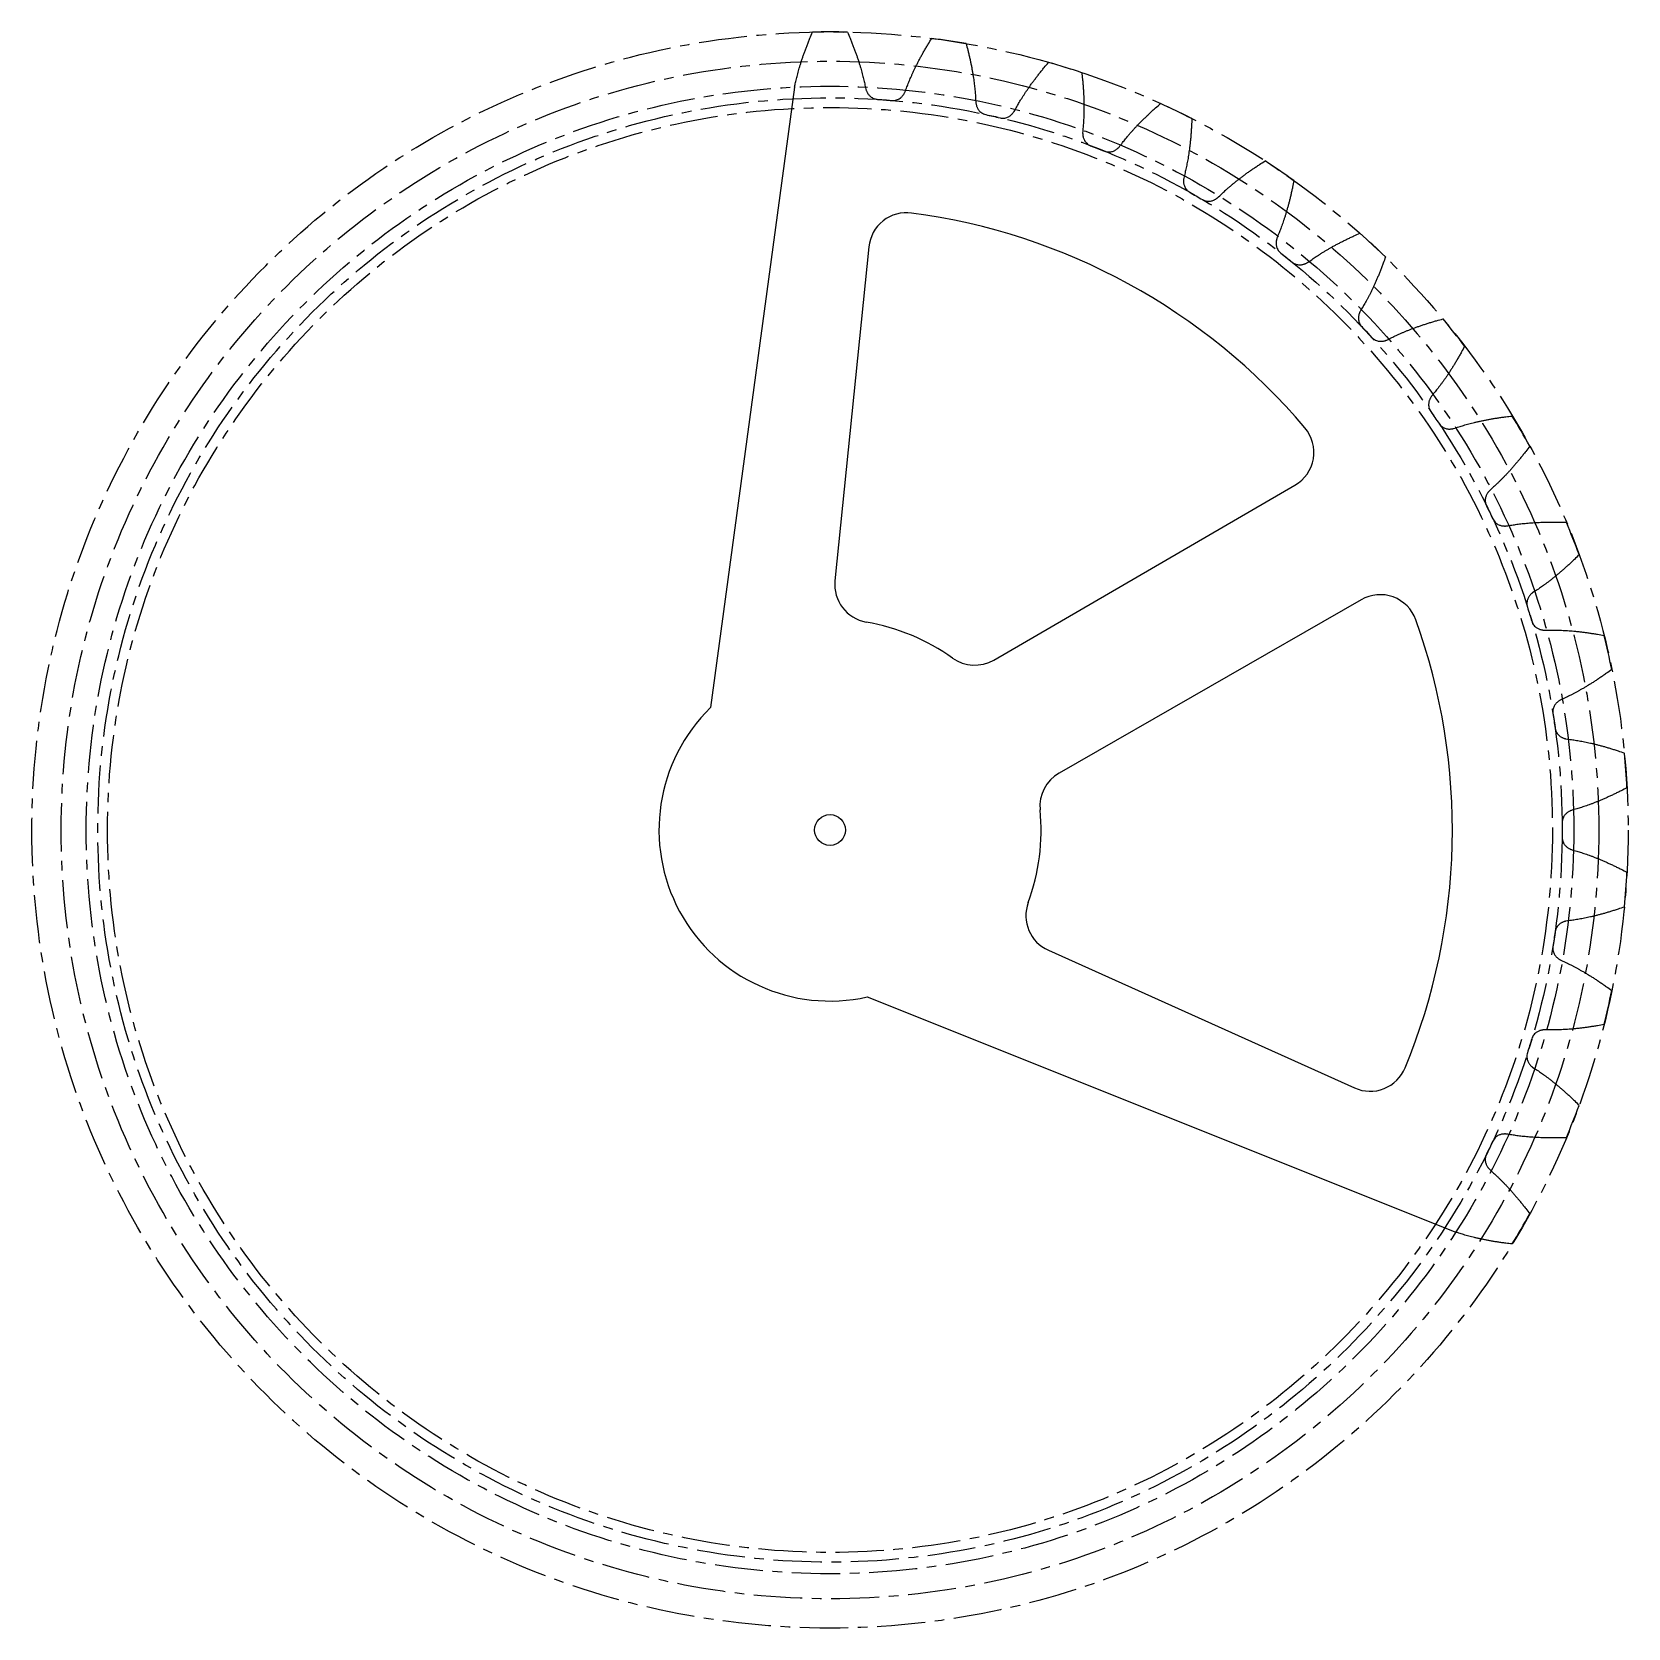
# Model space of a CAD drawing. Header units: millimetres. Extents: x -210 to 210, y -210 to 210.
import ezdxf

# ---------------------------------------------------------------- set-up
doc = ezdxf.new("R2010")
doc.units = ezdxf.units.MM
doc.linetypes.add('CENTERX2', pattern=[20.32, 12.7, -2.54, 2.54, -2.54])

msp = doc.modelspace()

# ---------------------------------------------------------------- linework, layer by layer
at = {"color": 7, "linetype": 'Continuous', "lineweight": 25}
for p, q in [((-9.3, 195.48), (-31.43, 32.2)), ((10.22, 153.43), (1.31, 65.58)), ((43.07, 44.72), (122.34, 90.72)), ((139.74, 60.59), (60.26, 14.94)), ((57.45, -31.66), (137.98, -67.86)), ((9.77, -43.93), (164.64, -105.8))]:
    msp.add_line(p, q, dxfattribs=at)
at = {"color": 7, "linetype": 'CENTERX2'}
for radius in [209.98, 202.27, 195.7, 192.64, 190.08]:
    msp.add_circle((0, 0), radius, dxfattribs=at)
at = {"color": 7, "linetype": 'Continuous', "lineweight": 25}
msp.add_circle((0, 0), 4.05, dxfattribs=at)
for centre, radius, start, end in [((0, 0), 209.98, 88.7532, 91.2468), ((0, 0), 209.98, 80.1818, 82.6754), ((0, 0), 209.98, 71.6103, 74.104), ((0, 0), 209.98, 63.0389, 65.5325), ((0, 0), 209.98, 54.4675, 56.9611), ((20.17, 152.42), 10, 82.4615, 174.2074), ((0, 0), 163.75, 40.2625, 82.4615), ((0, 0), 209.98, 45.896, 48.3897), ((0, 0), 209.98, 37.3246, 39.8182), ((117.32, 99.37), 10, 300.1239, 40.2625), ((0, 0), 209.98, 28.7532, 31.2468), ((0, 0), 209.98, 20.1818, 22.6754), ((11.26, 64.57), 10, 174.2074, 260.1091), ((144.72, 51.92), 10, 19.7375, 119.8761), ((0, 0), 55.54, 54.5124, 80.1091), ((0, 0), 163.75, 337.5385, 19.7375), ((0, 0), 209.98, 11.6103, 14.104), ((38.05, 53.37), 10, 234.5124, 300.1239), ((0, 0), 45, 134.3072, 282.5384), ((0, 0), 209.98, 3.0389, 5.5325), ((65.24, 6.27), 10, 119.8761, 185.4876), ((0, 0), 55.54, 339.8909, 5.4876), ((0, 0), 209.98, 354.4675, 356.9611), ((61.55, -22.53), 10, 159.8909, 245.7926), ((0, 0), 209.98, 345.896, 348.3897), ((142.09, -58.74), 10, 245.7926, 337.5385), ((0, 0), 209.98, 337.3246, 339.8182), ((0, 0), 209.98, 328.7532, 331.2468)]:
    msp.add_arc(centre, radius, start, end, dxfattribs=at)
for points, knots in [([(-9.3, 195.48), (-9.24, 195.77), (-9.15, 196.26), (-8.99, 196.97), (-8.84, 197.62), (-8.67, 198.3), (-8.49, 199), (-8.29, 199.72), (-8.08, 200.47), (-7.84, 201.25), (-7.59, 202.05), (-7.32, 202.88), (-7.03, 203.73), (-6.72, 204.6), (-6.39, 205.5), (-6.03, 206.42), (-5.66, 207.37), (-5.18, 208.54), (-4.81, 209.4), (-4.57, 209.93)], [0.6517535, 0.6517535, 0.6517535, 0.6517535, 0.6713489, 0.6854787, 0.7002589, 0.7156894, 0.7317702, 0.7485013, 0.7658828, 0.7839145, 0.8025966, 0.8219291, 0.8419118, 0.8625449, 0.8838282, 0.905762, 0.928346, 0.9515803, 0.9905284, 0.9905284, 0.9905284, 0.9905284]), ([(4.57, 209.93), (4.81, 209.4), (5.18, 208.54), (5.66, 207.37), (6.03, 206.42), (6.39, 205.5), (6.72, 204.6), (7.03, 203.73), (7.32, 202.88), (7.59, 202.05), (7.84, 201.25), (8.08, 200.47), (8.29, 199.72), (8.49, 199), (8.67, 198.3), (8.84, 197.62), (8.99, 196.97), (9.19, 196.07), (9.32, 195.29), (9.52, 194.67), (9.6, 194.44), (9.7, 194.21), (9.83, 193.96), (9.99, 193.7), (10.2, 193.41), (10.47, 193.11), (10.84, 192.81), (11.3, 192.53), (11.86, 192.32), (12.9, 192.17), (14.4, 192.14), (15.88, 191.95), (16.94, 191.94), (17.52, 192.07), (18.02, 192.27), (18.42, 192.52), (18.74, 192.77), (18.99, 193.02), (19.19, 193.26), (19.35, 193.49), (19.49, 193.7), (19.6, 193.91), (19.89, 194.5), (20.13, 195.25), (20.47, 196.11), (20.71, 196.73), (20.98, 197.37), (21.26, 198.04), (21.57, 198.73), (21.89, 199.44), (22.24, 200.17), (22.61, 200.93), (23, 201.7), (23.41, 202.5), (23.85, 203.32), (24.31, 204.16), (24.8, 205.02), (25.31, 205.89), (25.96, 206.98), (26.46, 207.77), (26.77, 208.27)], [0.0094716, 0.0094716, 0.0094716, 0.0094716, 0.0484197, 0.071654, 0.094238, 0.1161718, 0.1374551, 0.1580882, 0.1780709, 0.1974034, 0.2160855, 0.2341172, 0.2514987, 0.2682298, 0.2843106, 0.2997411, 0.3145213, 0.3286511, 0.3616959, 0.3667922, 0.3721063, 0.377751, 0.3838739, 0.3906671, 0.3983737, 0.4072804, 0.4176744, 0.4297327, 0.4433373, 0.4568917, 0.5, 0.5431083, 0.5566627, 0.5702673, 0.5823256, 0.5927196, 0.6016263, 0.6093329, 0.6161261, 0.622249, 0.6278937, 0.6332078, 0.6383041, 0.6713489, 0.6854787, 0.7002589, 0.7156894, 0.7317702, 0.7485013, 0.7658828, 0.7839145, 0.8025966, 0.8219291, 0.8419118, 0.8625449, 0.8838282, 0.905762, 0.928346, 0.9515803, 0.9905284, 0.9905284, 0.9905284, 0.9905284]), ([(35.81, 206.9), (35.96, 206.34), (36.2, 205.44), (36.5, 204.21), (36.73, 203.22), (36.94, 202.25), (37.14, 201.32), (37.32, 200.4), (37.48, 199.52), (37.62, 198.66), (37.75, 197.83), (37.87, 197.03), (37.97, 196.25), (38.05, 195.51), (38.13, 194.79), (38.19, 194.1), (38.25, 193.43), (38.31, 192.51), (38.32, 191.72), (38.43, 191.08), (38.48, 190.84), (38.54, 190.59), (38.63, 190.33), (38.75, 190.04), (38.91, 189.73), (39.14, 189.4), (39.45, 189.04), (39.87, 188.7), (40.39, 188.41), (41.4, 188.1), (42.87, 187.85), (44.31, 187.43), (45.36, 187.27), (45.95, 187.31), (46.48, 187.44), (46.91, 187.62), (47.26, 187.83), (47.54, 188.04), (47.78, 188.24), (47.97, 188.44), (48.14, 188.64), (48.28, 188.83), (48.66, 189.36), (49.01, 190.07), (49.47, 190.87), (49.8, 191.45), (50.16, 192.04), (50.54, 192.66), (50.95, 193.29), (51.37, 193.95), (51.82, 194.62), (52.3, 195.31), (52.8, 196.02), (53.33, 196.75), (53.89, 197.49), (54.47, 198.25), (55.08, 199.03), (55.71, 199.82), (56.52, 200.8), (57.13, 201.51), (57.51, 201.95)], [0.0094716, 0.0094716, 0.0094716, 0.0094716, 0.0484197, 0.071654, 0.094238, 0.1161718, 0.1374551, 0.1580882, 0.1780709, 0.1974034, 0.2160855, 0.2341172, 0.2514987, 0.2682298, 0.2843106, 0.2997411, 0.3145213, 0.3286511, 0.3616959, 0.3667922, 0.3721063, 0.377751, 0.3838739, 0.3906671, 0.3983737, 0.4072804, 0.4176744, 0.4297327, 0.4433373, 0.4568917, 0.5, 0.5431083, 0.5566627, 0.5702673, 0.5823256, 0.5927196, 0.6016263, 0.6093329, 0.6161261, 0.622249, 0.6278937, 0.6332078, 0.6383041, 0.6713489, 0.6854787, 0.7002589, 0.7156894, 0.7317702, 0.7485013, 0.7658828, 0.7839145, 0.8025966, 0.8219291, 0.8419118, 0.8625449, 0.8838282, 0.905762, 0.928346, 0.9515803, 0.9905284, 0.9905284, 0.9905284, 0.9905284]), ([(66.24, 199.26), (66.31, 198.68), (66.41, 197.75), (66.53, 196.48), (66.61, 195.47), (66.68, 194.49), (66.73, 193.53), (66.77, 192.6), (66.79, 191.71), (66.81, 190.84), (66.81, 190), (66.81, 189.19), (66.79, 188.4), (66.77, 187.65), (66.74, 186.93), (66.7, 186.24), (66.65, 185.57), (66.58, 184.65), (66.47, 183.87), (66.48, 183.22), (66.49, 182.98), (66.52, 182.72), (66.57, 182.45), (66.64, 182.15), (66.76, 181.81), (66.93, 181.45), (67.19, 181.05), (67.55, 180.65), (68.02, 180.28), (68.97, 179.83), (70.39, 179.36), (71.76, 178.74), (72.76, 178.42), (73.35, 178.37), (73.89, 178.42), (74.35, 178.54), (74.73, 178.69), (75.04, 178.85), (75.3, 179.02), (75.52, 179.19), (75.71, 179.36), (75.89, 179.52), (76.34, 180), (76.79, 180.64), (77.36, 181.37), (77.78, 181.89), (78.22, 182.42), (78.69, 182.97), (79.18, 183.54), (79.71, 184.12), (80.25, 184.72), (80.83, 185.34), (81.43, 185.96), (82.06, 186.6), (82.72, 187.26), (83.41, 187.92), (84.13, 188.6), (84.87, 189.29), (85.82, 190.13), (86.52, 190.74), (86.97, 191.12)], [0.0094716, 0.0094716, 0.0094716, 0.0094716, 0.0484197, 0.071654, 0.094238, 0.1161718, 0.1374551, 0.1580882, 0.1780709, 0.1974034, 0.2160855, 0.2341172, 0.2514987, 0.2682298, 0.2843106, 0.2997411, 0.3145213, 0.3286511, 0.3616959, 0.3667922, 0.3721063, 0.377751, 0.3838739, 0.3906671, 0.3983737, 0.4072804, 0.4176744, 0.4297327, 0.4433373, 0.4568917, 0.5, 0.5431083, 0.5566627, 0.5702673, 0.5823256, 0.5927196, 0.6016263, 0.6093329, 0.6161261, 0.622249, 0.6278937, 0.6332078, 0.6383041, 0.6713489, 0.6854787, 0.7002589, 0.7156894, 0.7317702, 0.7485013, 0.7658828, 0.7839145, 0.8025966, 0.8219291, 0.8419118, 0.8625449, 0.8838282, 0.905762, 0.928346, 0.9515803, 0.9905284, 0.9905284, 0.9905284, 0.9905284]), ([(95.2, 187.16), (95.18, 186.57), (95.14, 185.64), (95.07, 184.37), (95, 183.36), (94.92, 182.38), (94.83, 181.42), (94.73, 180.5), (94.62, 179.61), (94.51, 178.75), (94.39, 177.92), (94.26, 177.12), (94.13, 176.34), (93.99, 175.6), (93.85, 174.89), (93.71, 174.22), (93.56, 173.57), (93.36, 172.66), (93.13, 171.91), (93.04, 171.26), (93.02, 171.02), (93.01, 170.77), (93.01, 170.49), (93.04, 170.18), (93.11, 169.83), (93.23, 169.45), (93.42, 169.02), (93.72, 168.56), (94.13, 168.13), (95, 167.54), (96.34, 166.86), (97.59, 166.05), (98.54, 165.58), (99.12, 165.44), (99.66, 165.41), (100.13, 165.46), (100.53, 165.55), (100.86, 165.67), (101.14, 165.8), (101.38, 165.93), (101.6, 166.07), (101.8, 166.21), (102.31, 166.61), (102.85, 167.18), (103.53, 167.81), (104.02, 168.26), (104.54, 168.72), (105.08, 169.2), (105.66, 169.69), (106.26, 170.19), (106.89, 170.7), (107.55, 171.22), (108.24, 171.75), (108.96, 172.29), (109.7, 172.84), (110.48, 173.39), (111.3, 173.95), (112.14, 174.52), (113.2, 175.22), (113.99, 175.72), (114.48, 176.03)], [0.0094716, 0.0094716, 0.0094716, 0.0094716, 0.0484197, 0.071654, 0.094238, 0.1161718, 0.1374551, 0.1580882, 0.1780709, 0.1974034, 0.2160855, 0.2341172, 0.2514987, 0.2682298, 0.2843106, 0.2997411, 0.3145213, 0.3286511, 0.3616959, 0.3667922, 0.3721063, 0.377751, 0.3838739, 0.3906671, 0.3983737, 0.4072804, 0.4176744, 0.4297327, 0.4433373, 0.4568917, 0.5, 0.5431083, 0.5566627, 0.5702673, 0.5823256, 0.5927196, 0.6016263, 0.6093329, 0.6161261, 0.622249, 0.6278937, 0.6332078, 0.6383041, 0.6713489, 0.6854787, 0.7002589, 0.7156894, 0.7317702, 0.7485013, 0.7658828, 0.7839145, 0.8025966, 0.8219291, 0.8419118, 0.8625449, 0.8838282, 0.905762, 0.928346, 0.9515803, 0.9905284, 0.9905284, 0.9905284, 0.9905284]), ([(122.03, 170.88), (121.93, 170.3), (121.75, 169.39), (121.49, 168.15), (121.27, 167.15), (121.04, 166.19), (120.81, 165.27), (120.57, 164.37), (120.33, 163.5), (120.09, 162.67), (119.85, 161.86), (119.6, 161.09), (119.36, 160.35), (119.11, 159.63), (118.87, 158.95), (118.63, 158.3), (118.39, 157.68), (118.05, 156.82), (117.71, 156.11), (117.53, 155.48), (117.47, 155.25), (117.42, 155), (117.39, 154.72), (117.37, 154.41), (117.38, 154.06), (117.44, 153.66), (117.57, 153.2), (117.79, 152.71), (118.13, 152.22), (118.91, 151.51), (120.13, 150.64), (121.25, 149.65), (122.12, 149.04), (122.67, 148.82), (123.2, 148.71), (123.67, 148.69), (124.08, 148.72), (124.42, 148.79), (124.72, 148.87), (124.98, 148.97), (125.22, 149.07), (125.43, 149.18), (126, 149.5), (126.62, 149.98), (127.39, 150.51), (127.94, 150.88), (128.52, 151.26), (129.13, 151.65), (129.77, 152.05), (130.44, 152.45), (131.13, 152.86), (131.86, 153.28), (132.63, 153.7), (133.42, 154.13), (134.24, 154.55), (135.09, 154.99), (135.98, 155.42), (136.9, 155.86), (138.05, 156.39), (138.9, 156.77), (139.44, 157)], [0.0094716, 0.0094716, 0.0094716, 0.0094716, 0.0484197, 0.071654, 0.094238, 0.1161718, 0.1374551, 0.1580882, 0.1780709, 0.1974034, 0.2160855, 0.2341172, 0.2514987, 0.2682298, 0.2843106, 0.2997411, 0.3145213, 0.3286511, 0.3616959, 0.3667922, 0.3721063, 0.377751, 0.3838739, 0.3906671, 0.3983737, 0.4072804, 0.4176744, 0.4297327, 0.4433373, 0.4568917, 0.5, 0.5431083, 0.5566627, 0.5702673, 0.5823256, 0.5927196, 0.6016263, 0.6093329, 0.6161261, 0.622249, 0.6278937, 0.6332078, 0.6383041, 0.6713489, 0.6854787, 0.7002589, 0.7156894, 0.7317702, 0.7485013, 0.7658828, 0.7839145, 0.8025966, 0.8219291, 0.8419118, 0.8625449, 0.8838282, 0.905762, 0.928346, 0.9515803, 0.9905284, 0.9905284, 0.9905284, 0.9905284]), ([(146.14, 150.78), (145.95, 150.23), (145.64, 149.35), (145.19, 148.16), (144.83, 147.21), (144.46, 146.3), (144.09, 145.41), (143.72, 144.56), (143.36, 143.74), (142.99, 142.95), (142.63, 142.19), (142.28, 141.46), (141.92, 140.77), (141.58, 140.1), (141.23, 139.46), (140.9, 138.85), (140.57, 138.28), (140.1, 137.47), (139.66, 136.82), (139.39, 136.23), (139.3, 136.01), (139.21, 135.76), (139.13, 135.5), (139.07, 135.19), (139.03, 134.84), (139.03, 134.44), (139.09, 133.97), (139.24, 133.45), (139.5, 132.92), (140.17, 132.09), (141.24, 131.05), (142.2, 129.9), (142.97, 129.18), (143.48, 128.88), (143.99, 128.69), (144.45, 128.59), (144.86, 128.57), (145.21, 128.58), (145.52, 128.62), (145.79, 128.68), (146.04, 128.74), (146.26, 128.82), (146.87, 129.05), (147.56, 129.44), (148.4, 129.84), (149, 130.13), (149.63, 130.42), (150.29, 130.71), (150.98, 131.01), (151.7, 131.31), (152.45, 131.61), (153.24, 131.91), (154.05, 132.22), (154.9, 132.52), (155.77, 132.82), (156.68, 133.12), (157.62, 133.42), (158.6, 133.71), (159.82, 134.07), (160.72, 134.31), (161.28, 134.46)], [0.0094716, 0.0094716, 0.0094716, 0.0094716, 0.0484197, 0.071654, 0.094238, 0.1161718, 0.1374551, 0.1580882, 0.1780709, 0.1974034, 0.2160855, 0.2341172, 0.2514987, 0.2682298, 0.2843106, 0.2997411, 0.3145213, 0.3286511, 0.3616959, 0.3667922, 0.3721063, 0.377751, 0.3838739, 0.3906671, 0.3983737, 0.4072804, 0.4176744, 0.4297327, 0.4433373, 0.4568917, 0.5, 0.5431083, 0.5566627, 0.5702673, 0.5823256, 0.5927196, 0.6016263, 0.6093329, 0.6161261, 0.622249, 0.6278937, 0.6332078, 0.6383041, 0.6713489, 0.6854787, 0.7002589, 0.7156894, 0.7317702, 0.7485013, 0.7658828, 0.7839145, 0.8025966, 0.8219291, 0.8419118, 0.8625449, 0.8838282, 0.905762, 0.928346, 0.9515803, 0.9905284, 0.9905284, 0.9905284, 0.9905284]), ([(166.98, 127.32), (166.71, 126.8), (166.27, 125.98), (165.65, 124.87), (165.15, 123.98), (164.65, 123.13), (164.15, 122.31), (163.66, 121.53), (163.18, 120.77), (162.7, 120.04), (162.23, 119.34), (161.77, 118.68), (161.32, 118.04), (160.87, 117.43), (160.44, 116.85), (160.02, 116.3), (159.61, 115.78), (159.03, 115.06), (158.5, 114.48), (158.13, 113.93), (158.01, 113.73), (157.89, 113.5), (157.78, 113.25), (157.67, 112.96), (157.58, 112.62), (157.51, 112.22), (157.5, 111.74), (157.57, 111.21), (157.75, 110.64), (158.29, 109.73), (159.2, 108.54), (159.97, 107.26), (160.63, 106.43), (161.09, 106.05), (161.56, 105.79), (162.01, 105.63), (162.4, 105.54), (162.75, 105.5), (163.06, 105.5), (163.34, 105.51), (163.59, 105.54), (163.83, 105.58), (164.47, 105.72), (165.2, 106), (166.09, 106.27), (166.73, 106.47), (167.39, 106.66), (168.09, 106.85), (168.82, 107.04), (169.58, 107.23), (170.37, 107.42), (171.19, 107.6), (172.04, 107.78), (172.92, 107.95), (173.83, 108.12), (174.77, 108.28), (175.75, 108.44), (176.75, 108.58), (178.01, 108.75), (178.94, 108.86), (179.52, 108.92)], [0.0094716, 0.0094716, 0.0094716, 0.0094716, 0.0484197, 0.071654, 0.094238, 0.1161718, 0.1374551, 0.1580882, 0.1780709, 0.1974034, 0.2160855, 0.2341172, 0.2514987, 0.2682298, 0.2843106, 0.2997411, 0.3145213, 0.3286511, 0.3616959, 0.3667922, 0.3721063, 0.377751, 0.3838739, 0.3906671, 0.3983737, 0.4072804, 0.4176744, 0.4297327, 0.4433373, 0.4568917, 0.5, 0.5431083, 0.5566627, 0.5702673, 0.5823256, 0.5927196, 0.6016263, 0.6093329, 0.6161261, 0.622249, 0.6278937, 0.6332078, 0.6383041, 0.6713489, 0.6854787, 0.7002589, 0.7156894, 0.7317702, 0.7485013, 0.7658828, 0.7839145, 0.8025966, 0.8219291, 0.8419118, 0.8625449, 0.8838282, 0.905762, 0.928346, 0.9515803, 0.9905284, 0.9905284, 0.9905284, 0.9905284]), ([(184.09, 101.01), (183.75, 100.54), (183.19, 99.79), (182.41, 98.78), (181.78, 97.98), (181.16, 97.22), (180.55, 96.48), (179.95, 95.78), (179.36, 95.1), (178.78, 94.45), (178.21, 93.83), (177.65, 93.24), (177.11, 92.68), (176.58, 92.14), (176.06, 91.64), (175.56, 91.16), (175.08, 90.7), (174.4, 90.07), (173.79, 89.57), (173.35, 89.09), (173.2, 88.91), (173.04, 88.7), (172.89, 88.47), (172.74, 88.2), (172.6, 87.87), (172.48, 87.49), (172.4, 87.02), (172.39, 86.48), (172.48, 85.89), (172.87, 84.91), (173.6, 83.6), (174.17, 82.22), (174.69, 81.3), (175.09, 80.86), (175.52, 80.53), (175.94, 80.3), (176.32, 80.16), (176.66, 80.07), (176.96, 80.01), (177.24, 79.99), (177.5, 79.98), (177.74, 79.98), (178.39, 80.02), (179.16, 80.19), (180.07, 80.33), (180.73, 80.43), (181.42, 80.52), (182.14, 80.6), (182.89, 80.69), (183.66, 80.76), (184.47, 80.83), (185.31, 80.88), (186.18, 80.93), (187.08, 80.97), (188, 81), (188.96, 81.02), (189.95, 81.03), (190.96, 81.03), (192.23, 81.01), (193.17, 80.97), (193.75, 80.95)], [0.0094716, 0.0094716, 0.0094716, 0.0094716, 0.0484197, 0.071654, 0.094238, 0.1161718, 0.1374551, 0.1580882, 0.1780709, 0.1974034, 0.2160855, 0.2341172, 0.2514987, 0.2682298, 0.2843106, 0.2997411, 0.3145213, 0.3286511, 0.3616959, 0.3667922, 0.3721063, 0.377751, 0.3838739, 0.3906671, 0.3983737, 0.4072804, 0.4176744, 0.4297327, 0.4433373, 0.4568917, 0.5, 0.5431083, 0.5566627, 0.5702673, 0.5823256, 0.5927196, 0.6016263, 0.6093329, 0.6161261, 0.622249, 0.6278937, 0.6332078, 0.6383041, 0.6713489, 0.6854787, 0.7002589, 0.7156894, 0.7317702, 0.7485013, 0.7658828, 0.7839145, 0.8025966, 0.8219291, 0.8419118, 0.8625449, 0.8838282, 0.905762, 0.928346, 0.9515803, 0.9905284, 0.9905284, 0.9905284, 0.9905284]), ([(197.09, 72.44), (196.68, 72.03), (196.02, 71.37), (195.1, 70.49), (194.36, 69.8), (193.63, 69.13), (192.91, 68.49), (192.21, 67.89), (191.53, 67.3), (190.86, 66.75), (190.2, 66.22), (189.57, 65.72), (188.94, 65.25), (188.34, 64.8), (187.76, 64.37), (187.19, 63.97), (186.64, 63.59), (185.87, 63.07), (185.2, 62.67), (184.69, 62.26), (184.51, 62.1), (184.33, 61.92), (184.15, 61.71), (183.96, 61.46), (183.77, 61.17), (183.59, 60.8), (183.44, 60.36), (183.35, 59.82), (183.36, 59.23), (183.6, 58.2), (184.12, 56.79), (184.48, 55.34), (184.86, 54.35), (185.19, 53.86), (185.57, 53.47), (185.94, 53.18), (186.29, 52.98), (186.62, 52.84), (186.91, 52.75), (187.18, 52.68), (187.43, 52.63), (187.67, 52.6), (188.32, 52.54), (189.11, 52.59), (190.03, 52.6), (190.7, 52.59), (191.39, 52.58), (192.12, 52.56), (192.87, 52.53), (193.65, 52.48), (194.46, 52.43), (195.3, 52.36), (196.16, 52.28), (197.06, 52.19), (197.98, 52.08), (198.93, 51.96), (199.9, 51.82), (200.91, 51.66), (202.16, 51.45), (203.08, 51.28), (203.65, 51.17)], [0.0094716, 0.0094716, 0.0094716, 0.0094716, 0.0484197, 0.071654, 0.094238, 0.1161718, 0.1374551, 0.1580882, 0.1780709, 0.1974034, 0.2160855, 0.2341172, 0.2514987, 0.2682298, 0.2843106, 0.2997411, 0.3145213, 0.3286511, 0.3616959, 0.3667922, 0.3721063, 0.377751, 0.3838739, 0.3906671, 0.3983737, 0.4072804, 0.4176744, 0.4297327, 0.4433373, 0.4568917, 0.5, 0.5431083, 0.5566627, 0.5702673, 0.5823256, 0.5927196, 0.6016263, 0.6093329, 0.6161261, 0.622249, 0.6278937, 0.6332078, 0.6383041, 0.6713489, 0.6854787, 0.7002589, 0.7156894, 0.7317702, 0.7485013, 0.7658828, 0.7839145, 0.8025966, 0.8219291, 0.8419118, 0.8625449, 0.8838282, 0.905762, 0.928346, 0.9515803, 0.9905284, 0.9905284, 0.9905284, 0.9905284]), ([(205.68, 42.26), (205.22, 41.91), (204.46, 41.36), (203.43, 40.63), (202.59, 40.05), (201.77, 39.5), (200.97, 38.98), (200.18, 38.48), (199.42, 38.01), (198.67, 37.56), (197.95, 37.14), (197.24, 36.74), (196.56, 36.36), (195.9, 36), (195.25, 35.67), (194.63, 35.36), (194.04, 35.07), (193.2, 34.66), (192.47, 34.37), (191.91, 34.04), (191.71, 33.91), (191.5, 33.75), (191.29, 33.58), (191.06, 33.36), (190.83, 33.09), (190.6, 32.76), (190.39, 32.34), (190.22, 31.82), (190.14, 31.24), (190.22, 30.18), (190.53, 28.72), (190.67, 27.23), (190.9, 26.19), (191.15, 25.66), (191.46, 25.21), (191.79, 24.88), (192.11, 24.63), (192.41, 24.44), (192.68, 24.3), (192.94, 24.19), (193.18, 24.11), (193.41, 24.04), (194.05, 23.89), (194.83, 23.82), (195.75, 23.68), (196.41, 23.58), (197.09, 23.47), (197.8, 23.34), (198.54, 23.19), (199.31, 23.04), (200.1, 22.86), (200.92, 22.67), (201.76, 22.46), (202.63, 22.24), (203.53, 21.99), (204.45, 21.73), (205.39, 21.44), (206.36, 21.14), (207.57, 20.74), (208.45, 20.44), (209, 20.24)], [0.0094716, 0.0094716, 0.0094716, 0.0094716, 0.0484197, 0.071654, 0.094238, 0.1161718, 0.1374551, 0.1580882, 0.1780709, 0.1974034, 0.2160855, 0.2341172, 0.2514987, 0.2682298, 0.2843106, 0.2997411, 0.3145213, 0.3286511, 0.3616959, 0.3667922, 0.3721063, 0.377751, 0.3838739, 0.3906671, 0.3983737, 0.4072804, 0.4176744, 0.4297327, 0.4433373, 0.4568917, 0.5, 0.5431083, 0.5566627, 0.5702673, 0.5823256, 0.5927196, 0.6016263, 0.6093329, 0.6161261, 0.622249, 0.6278937, 0.6332078, 0.6383041, 0.6713489, 0.6854787, 0.7002589, 0.7156894, 0.7317702, 0.7485013, 0.7658828, 0.7839145, 0.8025966, 0.8219291, 0.8419118, 0.8625449, 0.8838282, 0.905762, 0.928346, 0.9515803, 0.9905284, 0.9905284, 0.9905284, 0.9905284]), ([(209.68, 11.13), (209.17, 10.86), (208.34, 10.42), (207.21, 9.85), (206.3, 9.41), (205.4, 8.99), (204.53, 8.59), (203.68, 8.21), (202.86, 7.86), (202.05, 7.53), (201.27, 7.22), (200.52, 6.93), (199.78, 6.66), (199.07, 6.4), (198.39, 6.17), (197.73, 5.95), (197.09, 5.76), (196.21, 5.48), (195.44, 5.3), (194.84, 5.06), (194.62, 4.96), (194.39, 4.84), (194.15, 4.69), (193.9, 4.51), (193.64, 4.28), (193.36, 3.99), (193.08, 3.6), (192.84, 3.12), (192.67, 2.55), (192.6, 1.5), (192.68, 0), (192.6, -1.5), (192.67, -2.55), (192.84, -3.12), (193.08, -3.6), (193.36, -3.99), (193.64, -4.28), (193.9, -4.51), (194.15, -4.69), (194.39, -4.84), (194.62, -4.96), (194.84, -5.06), (195.44, -5.3), (196.21, -5.48), (197.09, -5.76), (197.73, -5.95), (198.39, -6.17), (199.07, -6.4), (199.78, -6.66), (200.52, -6.93), (201.27, -7.22), (202.05, -7.53), (202.86, -7.86), (203.68, -8.21), (204.53, -8.59), (205.4, -8.99), (206.3, -9.41), (207.21, -9.85), (208.34, -10.42), (209.17, -10.86), (209.68, -11.13)], [0.0094716, 0.0094716, 0.0094716, 0.0094716, 0.0484197, 0.071654, 0.094238, 0.1161718, 0.1374551, 0.1580882, 0.1780709, 0.1974034, 0.2160855, 0.2341172, 0.2514987, 0.2682298, 0.2843106, 0.2997411, 0.3145213, 0.3286511, 0.3616959, 0.3667922, 0.3721063, 0.377751, 0.3838739, 0.3906671, 0.3983737, 0.4072804, 0.4176744, 0.4297327, 0.4433373, 0.4568917, 0.5, 0.5431083, 0.5566627, 0.5702673, 0.5823256, 0.5927196, 0.6016263, 0.6093329, 0.6161261, 0.622249, 0.6278937, 0.6332078, 0.6383041, 0.6713489, 0.6854787, 0.7002589, 0.7156894, 0.7317702, 0.7485013, 0.7658828, 0.7839145, 0.8025966, 0.8219291, 0.8419118, 0.8625449, 0.8838282, 0.905762, 0.928346, 0.9515803, 0.9905284, 0.9905284, 0.9905284, 0.9905284]), ([(209, -20.24), (208.45, -20.44), (207.57, -20.74), (206.36, -21.14), (205.39, -21.44), (204.45, -21.73), (203.53, -21.99), (202.63, -22.24), (201.76, -22.46), (200.92, -22.67), (200.1, -22.86), (199.31, -23.04), (198.54, -23.19), (197.8, -23.34), (197.09, -23.47), (196.41, -23.58), (195.75, -23.68), (194.83, -23.82), (194.05, -23.89), (193.41, -24.04), (193.18, -24.11), (192.94, -24.19), (192.68, -24.3), (192.41, -24.44), (192.11, -24.63), (191.79, -24.88), (191.46, -25.21), (191.15, -25.66), (190.9, -26.19), (190.67, -27.23), (190.53, -28.72), (190.22, -30.18), (190.14, -31.24), (190.22, -31.82), (190.39, -32.34), (190.6, -32.76), (190.83, -33.09), (191.06, -33.36), (191.29, -33.58), (191.5, -33.75), (191.71, -33.91), (191.91, -34.04), (192.47, -34.37), (193.2, -34.66), (194.04, -35.07), (194.63, -35.36), (195.25, -35.67), (195.9, -36), (196.56, -36.36), (197.24, -36.74), (197.95, -37.14), (198.67, -37.56), (199.42, -38.01), (200.18, -38.48), (200.97, -38.98), (201.77, -39.5), (202.59, -40.05), (203.43, -40.63), (204.46, -41.36), (205.22, -41.91), (205.68, -42.26)], [0.0094716, 0.0094716, 0.0094716, 0.0094716, 0.0484197, 0.071654, 0.094238, 0.1161718, 0.1374551, 0.1580882, 0.1780709, 0.1974034, 0.2160855, 0.2341172, 0.2514987, 0.2682298, 0.2843106, 0.2997411, 0.3145213, 0.3286511, 0.3616959, 0.3667922, 0.3721063, 0.377751, 0.3838739, 0.3906671, 0.3983737, 0.4072804, 0.4176744, 0.4297327, 0.4433373, 0.4568917, 0.5, 0.5431083, 0.5566627, 0.5702673, 0.5823256, 0.5927196, 0.6016263, 0.6093329, 0.6161261, 0.622249, 0.6278937, 0.6332078, 0.6383041, 0.6713489, 0.6854787, 0.7002589, 0.7156894, 0.7317702, 0.7485013, 0.7658828, 0.7839145, 0.8025966, 0.8219291, 0.8419118, 0.8625449, 0.8838282, 0.905762, 0.928346, 0.9515803, 0.9905284, 0.9905284, 0.9905284, 0.9905284]), ([(203.65, -51.17), (203.08, -51.28), (202.16, -51.45), (200.91, -51.66), (199.9, -51.82), (198.93, -51.96), (197.98, -52.08), (197.06, -52.19), (196.16, -52.28), (195.3, -52.36), (194.46, -52.43), (193.65, -52.48), (192.87, -52.53), (192.12, -52.56), (191.39, -52.58), (190.7, -52.59), (190.03, -52.6), (189.11, -52.59), (188.32, -52.54), (187.67, -52.6), (187.43, -52.63), (187.18, -52.68), (186.91, -52.75), (186.62, -52.84), (186.29, -52.98), (185.94, -53.18), (185.57, -53.47), (185.19, -53.86), (184.86, -54.35), (184.48, -55.34), (184.12, -56.79), (183.6, -58.2), (183.36, -59.23), (183.35, -59.82), (183.44, -60.36), (183.59, -60.8), (183.77, -61.17), (183.96, -61.46), (184.15, -61.71), (184.33, -61.92), (184.51, -62.1), (184.69, -62.26), (185.2, -62.67), (185.87, -63.07), (186.64, -63.59), (187.19, -63.97), (187.76, -64.37), (188.34, -64.8), (188.94, -65.25), (189.57, -65.72), (190.2, -66.22), (190.86, -66.75), (191.53, -67.3), (192.21, -67.89), (192.91, -68.49), (193.63, -69.13), (194.36, -69.8), (195.1, -70.49), (196.02, -71.37), (196.68, -72.03), (197.09, -72.44)], [0.0094716, 0.0094716, 0.0094716, 0.0094716, 0.0484197, 0.071654, 0.094238, 0.1161718, 0.1374551, 0.1580882, 0.1780709, 0.1974034, 0.2160855, 0.2341172, 0.2514987, 0.2682298, 0.2843106, 0.2997411, 0.3145213, 0.3286511, 0.3616959, 0.3667922, 0.3721063, 0.377751, 0.3838739, 0.3906671, 0.3983737, 0.4072804, 0.4176744, 0.4297327, 0.4433373, 0.4568917, 0.5, 0.5431083, 0.5566627, 0.5702673, 0.5823256, 0.5927196, 0.6016263, 0.6093329, 0.6161261, 0.622249, 0.6278937, 0.6332078, 0.6383041, 0.6713489, 0.6854787, 0.7002589, 0.7156894, 0.7317702, 0.7485013, 0.7658828, 0.7839145, 0.8025966, 0.8219291, 0.8419118, 0.8625449, 0.8838282, 0.905762, 0.928346, 0.9515803, 0.9905284, 0.9905284, 0.9905284, 0.9905284]), ([(193.75, -80.95), (193.17, -80.97), (192.23, -81.01), (190.96, -81.03), (189.95, -81.03), (188.96, -81.02), (188, -81), (187.08, -80.97), (186.18, -80.93), (185.31, -80.88), (184.47, -80.83), (183.66, -80.76), (182.89, -80.69), (182.14, -80.6), (181.42, -80.52), (180.73, -80.43), (180.07, -80.33), (179.16, -80.19), (178.39, -80.02), (177.74, -79.98), (177.5, -79.98), (177.24, -79.99), (176.96, -80.01), (176.66, -80.07), (176.32, -80.16), (175.94, -80.3), (175.52, -80.53), (175.09, -80.86), (174.69, -81.3), (174.17, -82.22), (173.6, -83.6), (172.87, -84.91), (172.48, -85.89), (172.39, -86.48), (172.4, -87.02), (172.48, -87.49), (172.6, -87.87), (172.74, -88.2), (172.89, -88.47), (173.04, -88.7), (173.2, -88.91), (173.35, -89.09), (173.79, -89.57), (174.4, -90.07), (175.08, -90.7), (175.56, -91.16), (176.06, -91.64), (176.58, -92.14), (177.11, -92.68), (177.65, -93.24), (178.21, -93.83), (178.78, -94.45), (179.36, -95.1), (179.95, -95.78), (180.55, -96.48), (181.16, -97.22), (181.78, -97.98), (182.41, -98.78), (183.19, -99.79), (183.75, -100.54), (184.09, -101.01)], [0.0094716, 0.0094716, 0.0094716, 0.0094716, 0.0484197, 0.071654, 0.094238, 0.1161718, 0.1374551, 0.1580882, 0.1780709, 0.1974034, 0.2160855, 0.2341172, 0.2514987, 0.2682298, 0.2843106, 0.2997411, 0.3145213, 0.3286511, 0.3616959, 0.3667922, 0.3721063, 0.377751, 0.3838739, 0.3906671, 0.3983737, 0.4072804, 0.4176744, 0.4297327, 0.4433373, 0.4568917, 0.5, 0.5431083, 0.5566627, 0.5702673, 0.5823256, 0.5927196, 0.6016263, 0.6093329, 0.6161261, 0.622249, 0.6278937, 0.6332078, 0.6383041, 0.6713489, 0.6854787, 0.7002589, 0.7156894, 0.7317702, 0.7485013, 0.7658828, 0.7839145, 0.8025966, 0.8219291, 0.8419118, 0.8625449, 0.8838282, 0.905762, 0.928346, 0.9515803, 0.9905284, 0.9905284, 0.9905284, 0.9905284]), ([(179.52, -108.92), (178.94, -108.86), (178.01, -108.75), (176.75, -108.58), (175.75, -108.44), (174.77, -108.28), (173.83, -108.12), (172.92, -107.95), (172.04, -107.78), (171.19, -107.6), (170.37, -107.42), (169.58, -107.23), (168.82, -107.04), (168.09, -106.85), (167.39, -106.66), (166.73, -106.47), (166.09, -106.27), (165.39, -106.06), (164.92, -105.88), (164.64, -105.8)], [0.0094716, 0.0094716, 0.0094716, 0.0094716, 0.0484197, 0.071654, 0.094238, 0.1161718, 0.1374551, 0.1580882, 0.1780709, 0.1974034, 0.2160855, 0.2341172, 0.2514987, 0.2682298, 0.2843106, 0.2997411, 0.3145213, 0.3286511, 0.3482465, 0.3482465, 0.3482465, 0.3482465])]:
    msp.add_open_spline(points, degree=3, knots=knots, dxfattribs=at)

doc.saveas('drawing.dxf')
